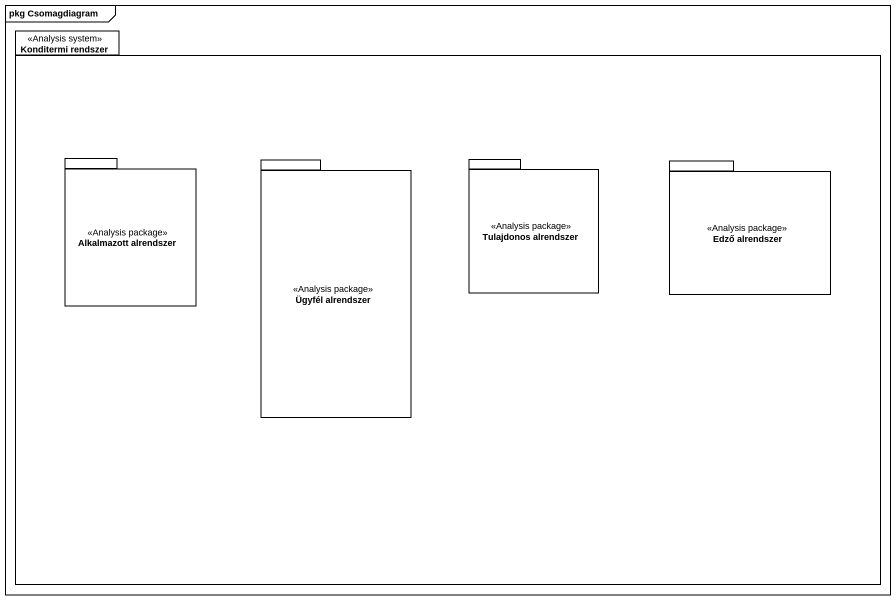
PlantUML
@startuml
mainframe pkg Csomagdiagram
package "Konditermi rendszer" as Konditermi_rendszer <<Analysis system>> {
  package "Alkalmazott alrendszer" as Alkalmazott_alrendszer <<Analysis package>> {
  }
  package "Ügyfél alrendszer" as Ügyfél_alrendszer <<Analysis package>> {
  }
  package "Tulajdonos alrendszer" as Tulajdonos_alrendszer <<Analysis package>> {
  }
  package "Edző alrendszer" as Edző_alrendszer <<Analysis package>> {
  }
}
@enduml
